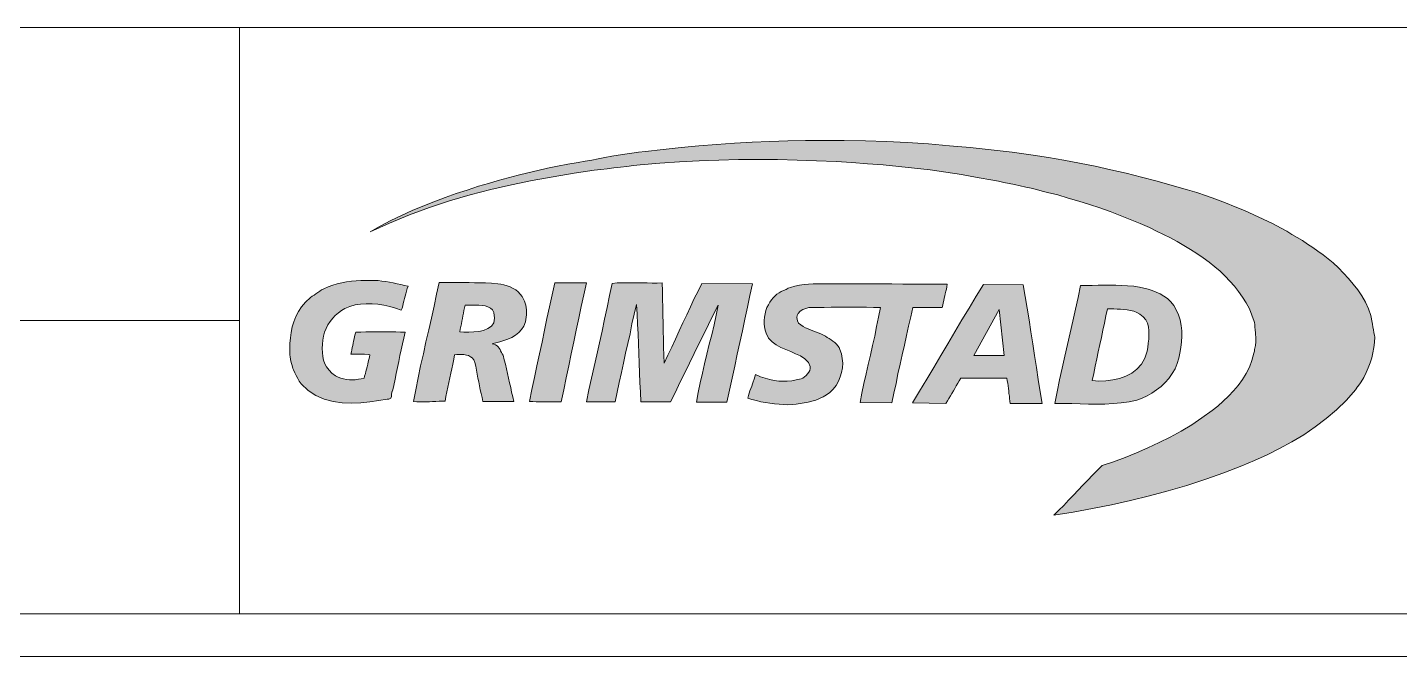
# Paper-space layout 'SHT01' of a CAD drawing. Header units: inches. Extents: x -12.2 to 20.7, y -5.9 to 15.1.
# Drawn here: x 14.845 to 18.064, y -5.873 to -4.397 of the extents above; entities that cross this region are included whole.
import ezdxf
from ezdxf.enums import TextEntityAlignment as Align

# ---------------------------------------------------------------- set-up
doc = ezdxf.new("R2010")
doc.units = ezdxf.units.IN
doc.header["$MEASUREMENT"] = 0
doc.layers.get('0').update_dxf_attribs({"lineweight": 18})
for name, color, linetype, lineweight in [('JMG-BORDER', 4, 'Continuous', 18), ('JMG-TITLEBLOCK', 4, 'Continuous', 18), ('Text', 255, 'Continuous', 18)]:
    doc.layers.add(name, color=color, linetype=linetype, lineweight=lineweight)
doc.styles.add('Arial', font='ARIAL.TTF', dxfattribs={"height": 0.125})

# ---------------------------------------------------------------- blocks, each defined once
blk = doc.blocks.new('JMG BORDER')
at = {"layer": 'JMG-BORDER'}
blk.add_line((0.0999, 0.1), (32.8152, 0.1002), dxfattribs=at)
at = {"layer": 'JMG-BORDER', "linetype": 'Continuous'}
blk.add_line((0, 0), (32.9152, 0), dxfattribs=at)
blk = doc.blocks.new('JMGTITLEBLOCK')
for points in [[(27.7965, 0.782), (27.8051, 0.782), (27.8142, 0.7814), (27.8229, 0.7804), (27.8321, 0.7794), (27.8408, 0.7778), (27.8494, 0.7763), (27.8586, 0.7742), (27.8673, 0.7722), (27.876, 0.7702), (27.8846, 0.7681), (27.8826, 0.7626), (27.8811, 0.7569), (27.8795, 0.7508), (27.878, 0.7453), (27.8765, 0.7396), (27.8749, 0.7335), (27.8734, 0.7278), (27.8719, 0.7223), (27.8704, 0.7171), (27.8684, 0.7121), (27.8551, 0.7171), (27.8418, 0.7208), (27.828, 0.7239), (27.8138, 0.7263), (27.8, 0.7274), (27.7862, 0.7274), (27.7729, 0.7263), (27.7603, 0.7243), (27.748, 0.7208), (27.7362, 0.7162), (27.7286, 0.7116), (27.721, 0.706), (27.7139, 0.6999), (27.7078, 0.6933), (27.7017, 0.6856), (27.6965, 0.678), (27.6925, 0.6693), (27.6888, 0.6606), (27.6864, 0.6514), (27.6849, 0.6422), (27.6838, 0.6321), (27.6833, 0.6223), (27.6838, 0.6127), (27.6849, 0.6035), (27.6864, 0.5948), (27.6895, 0.5867), (27.6934, 0.5791), (27.6991, 0.5714), (27.7057, 0.5648), (27.7144, 0.5581), (27.7205, 0.555), (27.7266, 0.5526), (27.7332, 0.5511), (27.7399, 0.5495), (27.7469, 0.5489), (27.7541, 0.5489), (27.7607, 0.5489), (27.7679, 0.55), (27.7745, 0.5511), (27.7812, 0.5526), (27.7827, 0.5576), (27.7843, 0.5633), (27.7858, 0.5683), (27.7873, 0.574), (27.7882, 0.5795), (27.7898, 0.5852), (27.7913, 0.5908), (27.7924, 0.5963), (27.7939, 0.602), (27.795, 0.6077), (27.7908, 0.6081), (27.7821, 0.6086), (27.7736, 0.6092), (27.7644, 0.6092), (27.7552, 0.6092), (27.7506, 0.6092), (27.7515, 0.6142), (27.7526, 0.6193), (27.7537, 0.6245), (27.7546, 0.6295), (27.7557, 0.6346), (27.7567, 0.6398), (27.7577, 0.6448), (27.7587, 0.6505), (27.7603, 0.6555), (27.7618, 0.6606), (27.7736, 0.6606), (27.7852, 0.6612), (27.797, 0.6612), (27.8087, 0.6612), (27.821, 0.6612), (27.8326, 0.6612), (27.8439, 0.6612), (27.8555, 0.6612), (27.8668, 0.6606), (27.8775, 0.6606), (27.8745, 0.6468), (27.8714, 0.633), (27.8684, 0.6193), (27.8653, 0.6055), (27.8627, 0.5917), (27.8597, 0.5775), (27.8566, 0.5638), (27.854, 0.55), (27.8509, 0.5358), (27.8479, 0.522), (27.8474, 0.5225), (27.8463, 0.5199), (27.8459, 0.5144), (27.8454, 0.5098), (27.8439, 0.5057), (27.8393, 0.5037), (27.8356, 0.5037), (27.8158, 0.5), (27.795, 0.4969), (27.7736, 0.4949), (27.7515, 0.4939), (27.7301, 0.4949), (27.7087, 0.498), (27.6879, 0.5037), (27.6685, 0.5122), (27.6502, 0.524), (27.6338, 0.5398), (27.6313, 0.5428), (27.6292, 0.5459), (27.6272, 0.5489), (27.6257, 0.552), (27.6222, 0.5587), (27.6191, 0.5653), (27.6154, 0.5719), (27.6145, 0.5755), (27.6124, 0.5826), (27.6104, 0.5898), (27.6089, 0.5963), (27.6078, 0.6035), (27.6073, 0.607), (27.6073, 0.6203), (27.6073, 0.6341), (27.6084, 0.6474), (27.6104, 0.6601), (27.613, 0.6728), (27.6165, 0.685), (27.6216, 0.6973), (27.6277, 0.709), (27.6349, 0.7202), (27.644, 0.7309), (27.6476, 0.7346), (27.6517, 0.7381), (27.6558, 0.7416), (27.6598, 0.7447), (27.6639, 0.7477), (27.6685, 0.7508), (27.6726, 0.7538), (27.6772, 0.7569), (27.6818, 0.7595), (27.6869, 0.7621), (27.6971, 0.7667), (27.7078, 0.7707), (27.7185, 0.7737), (27.7292, 0.7763), (27.7404, 0.7783), (27.7515, 0.7798), (27.7629, 0.7809), (27.774, 0.7814), (27.7852, 0.782)], [(28.3027, 0.7759), (28.2965, 0.7483), (28.2904, 0.7208), (28.2848, 0.6933), (28.2786, 0.6651), (28.273, 0.6376), (28.2669, 0.6096), (28.2614, 0.5817), (28.2553, 0.5535), (28.2496, 0.5255), (28.2435, 0.4975), (28.2358, 0.4975), (28.2286, 0.4975), (28.2216, 0.4975), (28.214, 0.4975), (28.2068, 0.4975), (28.1996, 0.4975), (28.1919, 0.4975), (28.1849, 0.4975), (28.1773, 0.498), (28.1696, 0.498), (28.1751, 0.526), (28.1812, 0.5541), (28.1869, 0.5817), (28.1926, 0.6096), (28.1987, 0.6372), (28.2042, 0.6651), (28.2103, 0.6927), (28.2164, 0.7202), (28.2225, 0.7483), (28.2286, 0.7763)], [(28.4805, 0.7759), (28.481, 0.7569), (28.4816, 0.7381), (28.482, 0.7193), (28.482, 0.7009), (28.4825, 0.682), (28.4831, 0.6632), (28.4836, 0.6444), (28.484, 0.6254), (28.4846, 0.6066), (28.4851, 0.5878), (28.4938, 0.6066), (28.503, 0.6254), (28.5115, 0.6444), (28.5203, 0.6636), (28.529, 0.6826), (28.5382, 0.7014), (28.5467, 0.7202), (28.5559, 0.7392), (28.5646, 0.7569), (28.5738, 0.7748), (28.6926, 0.7742), (28.6865, 0.7468), (28.6804, 0.7193), (28.6747, 0.6911), (28.6686, 0.6636), (28.6625, 0.6361), (28.6568, 0.6086), (28.6507, 0.5806), (28.6446, 0.5526), (28.6385, 0.5245), (28.6324, 0.4965), (28.5611, 0.4965), (28.5651, 0.5194), (28.5697, 0.5419), (28.5749, 0.5642), (28.5799, 0.5867), (28.5856, 0.6092), (28.5911, 0.6321), (28.5967, 0.6544), (28.6024, 0.6774), (28.607, 0.7003), (28.6116, 0.7239), (28.6002, 0.7014), (28.5891, 0.6785), (28.5779, 0.656), (28.5666, 0.6336), (28.5554, 0.6107), (28.5443, 0.5882), (28.5336, 0.5653), (28.5222, 0.5428), (28.5115, 0.5199), (28.5004, 0.4969), (28.4305, 0.4969), (28.4296, 0.5199), (28.4281, 0.5428), (28.4274, 0.5653), (28.4265, 0.5882), (28.4255, 0.6112), (28.425, 0.6336), (28.4239, 0.6566), (28.4229, 0.6795), (28.4219, 0.7025), (28.4204, 0.7254), (28.4152, 0.7025), (28.4097, 0.68), (28.4051, 0.657), (28.3999, 0.6341), (28.3949, 0.6112), (28.3898, 0.5882), (28.3852, 0.5658), (28.38, 0.5428), (28.375, 0.5199), (28.3699, 0.4969), (28.3027, 0.4975), (28.3088, 0.5251), (28.3149, 0.5526), (28.321, 0.5801), (28.3271, 0.6077), (28.3332, 0.6356), (28.3394, 0.6632), (28.3455, 0.6911), (28.3516, 0.7187), (28.3571, 0.7468), (28.3632, 0.7748), (28.375, 0.7759), (28.3862, 0.7763), (28.3979, 0.7763), (28.4097, 0.7763), (28.4213, 0.7763), (28.4331, 0.7759), (28.4453, 0.7759), (28.4571, 0.7752), (28.4687, 0.7752)], [(28.8899, 0.7742), (28.9153, 0.7742), (28.9412, 0.7737), (28.9672, 0.7737), (28.9932, 0.7737), (29.0192, 0.7737), (29.0452, 0.7733), (29.0712, 0.7733), (29.0972, 0.7733), (29.1232, 0.7728), (29.1492, 0.7728), (29.1483, 0.7671), (29.1472, 0.7615), (29.1457, 0.7564), (29.1446, 0.7508), (29.1437, 0.7457), (29.1422, 0.7401), (29.1411, 0.735), (29.1396, 0.7294), (29.1385, 0.7239), (29.137, 0.7182), (29.1304, 0.7182), (29.1238, 0.7182), (29.1166, 0.7182), (29.1101, 0.7182), (29.1029, 0.7187), (29.0963, 0.7187), (29.0891, 0.7187), (29.0825, 0.7187), (29.0754, 0.7187), (29.0688, 0.7187), (29.0636, 0.6968), (29.0585, 0.6743), (29.0535, 0.6525), (29.0489, 0.63), (29.0437, 0.6077), (29.0387, 0.5852), (29.0336, 0.5627), (29.029, 0.5404), (29.0238, 0.5179), (29.0192, 0.4949), (28.9449, 0.4954), (28.9489, 0.5179), (28.9535, 0.5404), (28.9587, 0.5627), (28.9637, 0.5847), (28.9688, 0.607), (28.974, 0.6291), (28.979, 0.6514), (28.9836, 0.6739), (28.9882, 0.6957), (28.9923, 0.7182), (28.976, 0.7187), (28.9596, 0.7193), (28.9434, 0.7193), (28.9266, 0.7193), (28.9102, 0.7193), (28.8938, 0.7193), (28.877, 0.7193), (28.8608, 0.7187), (28.844, 0.7187), (28.8276, 0.7187), (28.8246, 0.7182), (28.8174, 0.7162), (28.8103, 0.7136), (28.8041, 0.7101), (28.7996, 0.7044), (28.7981, 0.7014), (28.797, 0.6994), (28.7966, 0.6953), (28.7981, 0.6872), (28.8006, 0.6815), (28.8058, 0.6774), (28.8113, 0.6739), (28.8169, 0.6708), (28.8226, 0.6682), (28.8287, 0.6658), (28.8342, 0.6636), (28.8403, 0.6616), (28.8464, 0.659), (28.8526, 0.6566), (28.8587, 0.6535), (28.8633, 0.6509), (28.8678, 0.6483), (28.872, 0.6459), (28.8766, 0.6428), (28.8811, 0.6392), (28.8853, 0.6361), (28.8893, 0.6321), (28.8923, 0.6284), (28.8954, 0.6245), (28.8975, 0.6199), (28.901, 0.6096), (28.903, 0.5989), (28.9041, 0.5878), (28.9036, 0.5771), (28.9015, 0.5658), (28.8984, 0.5557), (28.8945, 0.5454), (28.8883, 0.5358), (28.8816, 0.5271), (28.8735, 0.5194), (28.8659, 0.5138), (28.8582, 0.5092), (28.8495, 0.5052), (28.8409, 0.5015), (28.8318, 0.4991), (28.8226, 0.4965), (28.8134, 0.4945), (28.8041, 0.493), (28.7951, 0.4919), (28.7859, 0.4908), (28.7756, 0.4904), (28.7654, 0.4908), (28.7547, 0.4914), (28.744, 0.4923), (28.7333, 0.4939), (28.7226, 0.4954), (28.7119, 0.4975), (28.7018, 0.5), (28.6911, 0.5026), (28.6813, 0.5057), (28.6828, 0.5118), (28.6843, 0.5174), (28.6865, 0.5229), (28.6885, 0.5281), (28.6905, 0.5336), (28.6926, 0.5393), (28.6941, 0.5443), (28.6961, 0.55), (28.6981, 0.5557), (28.6996, 0.5612), (28.711, 0.5561), (28.7221, 0.5526), (28.7328, 0.5495), (28.7431, 0.5469), (28.7538, 0.5459), (28.7639, 0.5454), (28.7741, 0.5454), (28.7844, 0.5465), (28.7951, 0.5485), (28.8062, 0.5511), (28.8103, 0.5531), (28.8143, 0.5561), (28.8185, 0.5592), (28.8215, 0.5627), (28.8246, 0.5668), (28.8266, 0.5709), (28.8276, 0.5755), (28.8276, 0.5801), (28.8241, 0.5898), (28.8149, 0.5979), (28.8047, 0.6051), (28.7934, 0.6101), (28.7822, 0.6153), (28.7706, 0.6199), (28.7588, 0.6249), (28.7481, 0.6306), (28.7385, 0.6376), (28.7302, 0.6468), (28.7241, 0.6581), (28.7221, 0.6651), (28.7206, 0.6728), (28.7201, 0.6804), (28.7201, 0.6881), (28.7206, 0.6957), (28.7221, 0.7034), (28.7236, 0.711), (28.7262, 0.7182), (28.7298, 0.7248), (28.7333, 0.7309), (28.7369, 0.7366), (28.7405, 0.7411), (28.7451, 0.7453), (28.7496, 0.7493), (28.7547, 0.7529), (28.7599, 0.756), (28.7654, 0.7584), (28.771, 0.761), (28.7761, 0.7636), (28.7818, 0.7656), (28.7918, 0.7681), (28.8027, 0.7707), (28.8134, 0.7722), (28.8241, 0.7733), (28.8348, 0.7737), (28.846, 0.7742), (28.8567, 0.7742), (28.8678, 0.7742), (28.8785, 0.7742)]]:
    blk.add_hatch(color=7).paths.add_polyline_path(points)
h = blk.add_hatch(color=7)
h.paths.add_polyline_path([(28.0951, 0.7742), (28.1023, 0.7733), (28.1094, 0.7717), (28.117, 0.7691), (28.1242, 0.7667), (28.1308, 0.763), (28.1369, 0.7595), (28.1426, 0.7549), (28.1476, 0.7499), (28.1522, 0.7442), (28.1552, 0.7381), (28.1574, 0.7335), (28.1594, 0.7289), (28.1604, 0.7239), (28.1614, 0.7182), (28.162, 0.7126), (28.162, 0.707), (28.162, 0.7014), (28.1614, 0.6957), (28.1609, 0.6902), (28.1598, 0.6846), (28.1559, 0.6749), (28.1507, 0.6667), (28.1441, 0.6596), (28.1364, 0.6535), (28.1277, 0.6483), (28.1185, 0.6444), (28.1094, 0.6407), (28.0997, 0.6376), (28.0906, 0.6352), (28.0814, 0.633), (28.086, 0.6321), (28.0895, 0.6306), (28.0932, 0.6284), (28.0956, 0.626), (28.0982, 0.6234), (28.1002, 0.6203), (28.1017, 0.6168), (28.1039, 0.6132), (28.1054, 0.6101), (28.1074, 0.6066), (28.11, 0.5959), (28.113, 0.5852), (28.1155, 0.5745), (28.1176, 0.5638), (28.1201, 0.5531), (28.1227, 0.5419), (28.1253, 0.5312), (28.1273, 0.5199), (28.1299, 0.5092), (28.1323, 0.498), (28.1253, 0.498), (28.1181, 0.498), (28.1109, 0.498), (28.1039, 0.498), (28.0962, 0.498), (28.089, 0.498), (28.0818, 0.498), (28.0748, 0.498), (28.0672, 0.498), (28.06, 0.498), (28.058, 0.5072), (28.0558, 0.5164), (28.0539, 0.5255), (28.0519, 0.5347), (28.0503, 0.5439), (28.0482, 0.5531), (28.0467, 0.5622), (28.0447, 0.5714), (28.0432, 0.5806), (28.0412, 0.5898), (28.0386, 0.5954), (28.035, 0.6), (28.0309, 0.6031), (28.0263, 0.6055), (28.0213, 0.607), (28.0156, 0.6081), (28.01, 0.6081), (28.0045, 0.6081), (27.9988, 0.6081), (27.9938, 0.6077), (27.9916, 0.5969), (27.9892, 0.5856), (27.987, 0.5749), (27.9846, 0.5642), (27.9824, 0.5535), (27.98, 0.5424), (27.9779, 0.5316), (27.9754, 0.5209), (27.9733, 0.5098), (27.9713, 0.4991), (27.9641, 0.4985), (27.9571, 0.4985), (27.9499, 0.498), (27.9422, 0.498), (27.935, 0.4975), (27.9274, 0.4975), (27.9197, 0.4975), (27.9121, 0.4975), (27.9051, 0.4975), (27.8974, 0.498), (27.9025, 0.5255), (27.9081, 0.5535), (27.9136, 0.5817), (27.9204, 0.6096), (27.9265, 0.6376), (27.9331, 0.6658), (27.9392, 0.6937), (27.9457, 0.7213), (27.9514, 0.7493), (27.9571, 0.7768), (27.9733, 0.7768), (27.9881, 0.7768), (28.0019, 0.7768), (28.0152, 0.7768), (28.0279, 0.7768), (28.0401, 0.7763), (28.0528, 0.7763), (28.0661, 0.7759), (28.0803, 0.7752)])
h.paths.add_polyline_path([(28.086, 0.7064), (28.0875, 0.6933), (28.0855, 0.6826), (28.0799, 0.6749), (28.0717, 0.6688), (28.0615, 0.6647), (28.0503, 0.6621), (28.0386, 0.6612), (28.0268, 0.6606), (28.0156, 0.6606), (28.006, 0.6612), (28.0069, 0.6673), (28.0084, 0.6739), (28.0095, 0.68), (28.0106, 0.6861), (28.0121, 0.6927), (28.013, 0.6988), (28.0146, 0.7049), (28.0156, 0.711), (28.0172, 0.7178), (28.0187, 0.7239), (28.0263, 0.7239), (28.0344, 0.7239), (28.0421, 0.7239), (28.0503, 0.7239), (28.058, 0.7233), (28.0656, 0.7223), (28.0717, 0.7202), (28.0779, 0.7171), (28.0825, 0.7126)], flags=16)
h = blk.add_hatch(color=7)
h.paths.add_polyline_path([(29.2711, 0.7141), (29.2115, 0.6061), (29.2829, 0.6055)], flags=16)
h.paths.add_polyline_path([(29.1813, 0.5526), (29.289, 0.5526), (29.2899, 0.5465), (29.291, 0.5408), (29.292, 0.5347), (29.293, 0.5286), (29.2936, 0.5229), (29.294, 0.5168), (29.2951, 0.5107), (29.2956, 0.5052), (29.296, 0.4991), (29.2971, 0.4934), (29.3716, 0.493), (29.3674, 0.5209), (29.3628, 0.5495), (29.3587, 0.5775), (29.3541, 0.6055), (29.3502, 0.6336), (29.3456, 0.6612), (29.341, 0.6892), (29.3364, 0.7167), (29.3318, 0.7442), (29.3272, 0.7717), (29.2344, 0.7722), (29.2171, 0.7447), (29.2003, 0.7167), (29.1835, 0.6892), (29.1671, 0.6612), (29.1503, 0.6336), (29.1339, 0.6055), (29.1177, 0.5775), (29.1014, 0.55), (29.0845, 0.522), (29.0677, 0.4945), (29.1462, 0.4934), (29.1498, 0.4995), (29.1533, 0.5052), (29.1569, 0.5113), (29.1599, 0.5168), (29.1636, 0.5229), (29.1666, 0.5286), (29.1702, 0.5347), (29.1737, 0.5408), (29.1774, 0.5465)])
edge = h.paths.add_edge_path(flags=16)
edge.add_line((29.1462, 0.4934), (29.1468, 0.4939))
h = blk.add_hatch(color=7)
h.paths.add_polyline_path([(29.6003, 0.7661), (29.6101, 0.7641), (29.6202, 0.7615), (29.63, 0.7584), (29.6396, 0.7545), (29.6488, 0.7503), (29.6575, 0.7453), (29.6661, 0.7392), (29.6737, 0.7315), (29.6805, 0.7228), (29.686, 0.7132), (29.6916, 0.7014), (29.6957, 0.6892), (29.6982, 0.6765), (29.6997, 0.6636), (29.6997, 0.6509), (29.6988, 0.6376), (29.6973, 0.6249), (29.6947, 0.6116), (29.6921, 0.5994), (29.6886, 0.5872), (29.6835, 0.5749), (29.6768, 0.5633), (29.6691, 0.552), (29.66, 0.5424), (29.6508, 0.5332), (29.6401, 0.5251), (29.6294, 0.5174), (29.6178, 0.5113), (29.606, 0.5057), (29.5942, 0.5011), (29.5759, 0.4969), (29.5571, 0.4945), (29.5382, 0.493), (29.5188, 0.4919), (29.5, 0.4919), (29.4806, 0.4919), (29.4607, 0.4923), (29.4413, 0.493), (29.4214, 0.4934), (29.4015, 0.493), (29.4072, 0.5209), (29.4128, 0.5485), (29.419, 0.576), (29.4251, 0.604), (29.4312, 0.6315), (29.4378, 0.659), (29.4439, 0.6866), (29.45, 0.7147), (29.4561, 0.7422), (29.4618, 0.7702), (29.4755, 0.7702), (29.4893, 0.7702), (29.5031, 0.7707), (29.5168, 0.7707), (29.5306, 0.7707), (29.5448, 0.7707), (29.5586, 0.7702), (29.5723, 0.7691), (29.5866, 0.7681)])
h.paths.add_polyline_path([(29.6009, 0.7029), (29.6086, 0.6968), (29.6147, 0.6896), (29.6187, 0.6815), (29.6213, 0.6728), (29.6223, 0.6636), (29.6223, 0.654), (29.6217, 0.6444), (29.6208, 0.6346), (29.6197, 0.6249), (29.6182, 0.6158), (29.6126, 0.5994), (29.6049, 0.5856), (29.5942, 0.574), (29.582, 0.5648), (29.5682, 0.5576), (29.5529, 0.552), (29.5376, 0.5485), (29.5214, 0.5465), (29.5051, 0.5459), (29.4893, 0.5469), (29.4928, 0.5638), (29.4963, 0.5806), (29.5, 0.5979), (29.5035, 0.6147), (29.507, 0.6315), (29.5107, 0.6483), (29.5142, 0.6651), (29.5178, 0.682), (29.5214, 0.6988), (29.5254, 0.7156), (29.5326, 0.7152), (29.5402, 0.7152), (29.5479, 0.7147), (29.5555, 0.7147), (29.5632, 0.7141), (29.5713, 0.7132), (29.5789, 0.7116), (29.5866, 0.7095), (29.5938, 0.7064)], flags=16)
at = {"layer": 'JMG-TITLEBLOCK'}
blk.add_hatch(color=1, dxfattribs=at).paths.add_polyline_path([(28.8587, 1.1101), (28.9076, 1.1101), (28.9572, 1.1092), (29.0065, 1.1077), (29.0555, 1.1051), (29.1049, 1.102), (29.1544, 1.0979), (29.2033, 1.0933), (29.2523, 1.0883), (29.3017, 1.0826), (29.3506, 1.076), (29.3869, 1.0704), (29.4229, 1.0638), (29.4596, 1.0572), (29.4959, 1.0496), (29.5326, 1.0413), (29.5688, 1.0332), (29.6049, 1.024), (29.6412, 1.0149), (29.6768, 1.0046), (29.7126, 0.9945), (29.7344, 0.9878), (29.7569, 0.9802), (29.7792, 0.9721), (29.8017, 0.964), (29.8242, 0.9548), (29.8461, 0.9456), (29.8685, 0.9358), (29.8904, 0.9257), (29.9118, 0.9155), (29.9328, 0.9048), (29.9455, 0.8976), (29.9577, 0.8899), (29.9699, 0.8829), (29.9822, 0.8753), (29.9944, 0.867), (30.0066, 0.8589), (30.0183, 0.8508), (30.0306, 0.8421), (30.0423, 0.8329), (30.0545, 0.8233), (30.0667, 0.8115), (30.0785, 0.7988), (30.0903, 0.7866), (30.1014, 0.7733), (30.1121, 0.7595), (30.1218, 0.7457), (30.13, 0.7309), (30.1371, 0.7156), (30.1427, 0.6999), (30.1462, 0.683), (30.1469, 0.6795), (30.1478, 0.6728), (30.1488, 0.6662), (30.1499, 0.6596), (30.1514, 0.6529), (30.1519, 0.6494), (30.1514, 0.6367), (30.1499, 0.6245), (30.1478, 0.6122), (30.1447, 0.6005), (30.1412, 0.5887), (30.1366, 0.5771), (30.132, 0.5658), (30.1264, 0.5546), (30.1198, 0.5439), (30.1132, 0.5336), (30.1126, 0.5342), (30.1071, 0.5255), (30.0857, 0.5011), (30.0621, 0.4786), (30.0377, 0.4578), (30.0123, 0.4384), (29.9852, 0.42), (29.9572, 0.4032), (29.9286, 0.3879), (29.8996, 0.3731), (29.8701, 0.3599), (29.8404, 0.3471), (29.7982, 0.3309), (29.7554, 0.3156), (29.7115, 0.3012), (29.6676, 0.2885), (29.6239, 0.2767), (29.5789, 0.2656), (29.5346, 0.2559), (29.4898, 0.2468), (29.4444, 0.2385), (29.3995, 0.2315), (29.4107, 0.2431), (29.4225, 0.2544), (29.4336, 0.2666), (29.445, 0.2783), (29.4561, 0.29), (29.4673, 0.3018), (29.4786, 0.3134), (29.4898, 0.3252), (29.5009, 0.3364), (29.5122, 0.3477), (29.5392, 0.3569), (29.5662, 0.367), (29.5933, 0.3777), (29.6197, 0.3894), (29.6462, 0.4017), (29.6717, 0.4144), (29.6977, 0.4287), (29.7227, 0.4434), (29.7467, 0.4598), (29.7707, 0.4766), (29.7838, 0.4873), (29.7967, 0.4991), (29.8089, 0.5107), (29.8205, 0.5229), (29.8312, 0.5358), (29.8415, 0.5495), (29.8502, 0.5638), (29.8578, 0.5786), (29.864, 0.5943), (29.8685, 0.6112), (29.8695, 0.6158), (29.8701, 0.6199), (29.8721, 0.6291), (29.8731, 0.6382), (29.8731, 0.6474), (29.8721, 0.6566), (29.8725, 0.656), (29.8721, 0.659), (29.8716, 0.6658), (29.871, 0.6723), (29.8705, 0.6785), (29.8695, 0.6835), (29.869, 0.6856), (29.864, 0.7003), (29.8578, 0.7152), (29.8502, 0.7294), (29.8419, 0.7427), (29.8323, 0.756), (29.8227, 0.7687), (29.812, 0.7804), (29.8007, 0.7921), (29.789, 0.8034), (29.7768, 0.8135), (29.7635, 0.8248), (29.7493, 0.8349), (29.7349, 0.8451), (29.7196, 0.8548), (29.7043, 0.8639), (29.6886, 0.8731), (29.6728, 0.8814), (29.6564, 0.8899), (29.6401, 0.8976), (29.6239, 0.9058), (29.6014, 0.9155), (29.5785, 0.9251), (29.5551, 0.9343), (29.5311, 0.9435), (29.507, 0.9522), (29.4826, 0.9603), (29.4581, 0.9679), (29.4332, 0.9751), (29.4087, 0.9823), (29.3843, 0.9884), (29.3716, 0.9915), (29.3587, 0.995), (29.346, 0.9981), (29.3333, 1.0007), (29.32, 1.0037), (29.3073, 1.0068), (29.2945, 1.0092), (29.2818, 1.0118), (29.2691, 1.0144), (29.2558, 1.0169), (29.2191, 1.0236), (29.1824, 1.0302), (29.1457, 1.0358), (29.109, 1.0409), (29.0723, 1.045), (29.0356, 1.049), (28.9989, 1.0526), (28.9622, 1.0557), (28.9255, 1.0588), (28.8888, 1.0607), (28.8429, 1.0627), (28.797, 1.0643), (28.7512, 1.0653), (28.7053, 1.0653), (28.6594, 1.0653), (28.6131, 1.0643), (28.5672, 1.0623), (28.5213, 1.0597), (28.4748, 1.0566), (28.429, 1.0526), (28.4132, 1.0511), (28.3979, 1.049), (28.3826, 1.0474), (28.3673, 1.0459), (28.3516, 1.0439), (28.3363, 1.0424), (28.321, 1.0404), (28.3051, 1.0378), (28.2898, 1.0358), (28.2741, 1.0332), (28.2251, 1.0251), (28.1757, 1.0164), (28.1273, 1.0062), (28.0783, 0.995), (28.0298, 0.9823), (27.982, 0.9685), (27.9346, 0.9526), (27.8876, 0.9354), (27.8413, 0.9165), (27.7954, 0.8956), (27.8194, 0.9094), (27.8439, 0.9221), (27.8688, 0.9343), (27.8938, 0.9456), (27.9193, 0.9563), (27.9453, 0.9664), (27.9713, 0.9762), (27.9973, 0.9854), (28.0233, 0.9939), (28.0497, 1.0026), (28.0733, 1.0092), (28.0962, 1.0159), (28.1196, 1.0225), (28.1426, 1.0286), (28.1655, 1.0343), (28.1889, 1.0398), (28.2118, 1.045), (28.2354, 1.05), (28.2592, 1.0546), (28.2837, 1.0588), (28.2996, 1.0612), (28.3153, 1.0643), (28.3306, 1.0669), (28.3464, 1.0699), (28.3623, 1.073), (28.3776, 1.0756), (28.3933, 1.078), (28.4091, 1.0806), (28.425, 1.0826), (28.4412, 1.0841), (28.4831, 1.0893), (28.5248, 1.0939), (28.5666, 1.0974), (28.6079, 1.101), (28.6498, 1.104), (28.6915, 1.1062), (28.7333, 1.1077), (28.7752, 1.1092), (28.8169, 1.1097)])
at = {"color": 7, "linetype": 'Continuous'}
for p, q in [((29.2003, 0.7167), (29.2171, 0.7447)), ((29.2171, 0.7447), (29.2344, 0.7722)), ((29.2344, 0.7722), (29.3272, 0.7717)), ((29.3272, 0.7717), (29.3318, 0.7442)), ((29.3318, 0.7442), (29.3364, 0.7167)), ((29.1835, 0.6892), (29.2003, 0.7167)), ((29.3364, 0.7167), (29.341, 0.6892)), ((29.1671, 0.6612), (29.1835, 0.6892)), ((29.341, 0.6892), (29.3456, 0.6612)), ((29.1503, 0.6336), (29.1671, 0.6612)), ((29.3456, 0.6612), (29.3502, 0.6336)), ((29.1339, 0.6055), (29.1503, 0.6336)), ((29.3502, 0.6336), (29.3541, 0.6055)), ((29.1177, 0.5775), (29.1339, 0.6055)), ((29.3541, 0.6055), (29.3587, 0.5775)), ((29.0845, 0.522), (29.1014, 0.55)), ((29.1014, 0.55), (29.1177, 0.5775)), ((29.1813, 0.5526), (29.1774, 0.5465)), ((29.2899, 0.5465), (29.289, 0.5526)), ((29.3587, 0.5775), (29.3628, 0.5495)), ((29.3628, 0.5495), (29.3674, 0.5209)), ((29.0677, 0.4945), (29.0845, 0.522)), ((29.1599, 0.5168), (29.1569, 0.5113)), ((29.1636, 0.5229), (29.1599, 0.5168)), ((29.1666, 0.5286), (29.1636, 0.5229)), ((29.1702, 0.5347), (29.1666, 0.5286)), ((29.1737, 0.5408), (29.1702, 0.5347)), ((29.1774, 0.5465), (29.1737, 0.5408)), ((29.291, 0.5408), (29.2899, 0.5465)), ((29.292, 0.5347), (29.291, 0.5408)), ((29.293, 0.5286), (29.292, 0.5347)), ((29.2936, 0.5229), (29.293, 0.5286)), ((29.294, 0.5168), (29.2936, 0.5229)), ((29.2951, 0.5107), (29.294, 0.5168)), ((29.3674, 0.5209), (29.3716, 0.493)), ((29.1498, 0.4995), (29.1462, 0.4934)), ((29.1462, 0.4934), (29.1468, 0.4939)), ((29.1533, 0.5052), (29.1498, 0.4995)), ((29.1569, 0.5113), (29.1533, 0.5052)), ((29.2956, 0.5052), (29.2951, 0.5107)), ((29.296, 0.4991), (29.2956, 0.5052)), ((29.2971, 0.4934), (29.296, 0.4991))]:
    blk.add_line(p, q, dxfattribs=at)
at = {"color": 7}
for p, q in [((29.2711, 0.7141), (29.2115, 0.6061)), ((29.2711, 0.7141), (29.2829, 0.6055)), ((29.2115, 0.6061), (29.2829, 0.6055)), ((29.1813, 0.5526), (29.289, 0.5526)), ((29.0677, 0.4945), (29.1462, 0.4934)), ((29.2971, 0.4934), (29.3716, 0.493))]:
    blk.add_line(p, q, dxfattribs=at)
at = {"color": 7, "linetype": 'Continuous'}
for points in [[(27.7965, 0.782, 0), (27.8051, 0.782, 0), (27.8142, 0.7814, 0), (27.8229, 0.7804, 0), (27.8321, 0.7794, 0), (27.8408, 0.7778, 0), (27.8494, 0.7763, 0), (27.8586, 0.7742, 0), (27.8673, 0.7722, 0), (27.876, 0.7702, 0), (27.8846, 0.7681, 0), (27.8826, 0.7626, 0), (27.8811, 0.7569, 0), (27.8795, 0.7508, 0), (27.878, 0.7453, 0), (27.8765, 0.7396, 0), (27.8749, 0.7335, 0), (27.8734, 0.7278, 0), (27.8719, 0.7223, 0), (27.8704, 0.7171, 0), (27.8684, 0.7121, 0), (27.8551, 0.7171, 0), (27.8418, 0.7208, 0), (27.828, 0.7239, 0), (27.8138, 0.7263, 0), (27.8, 0.7274, 0), (27.7862, 0.7274, 0), (27.7729, 0.7263, 0), (27.7603, 0.7243, 0), (27.748, 0.7208, 0), (27.7362, 0.7162, 0), (27.7286, 0.7116, 0), (27.721, 0.706, 0), (27.7139, 0.6999, 0), (27.7078, 0.6933, 0), (27.7017, 0.6856, 0), (27.6965, 0.678, 0), (27.6925, 0.6693, 0), (27.6888, 0.6606, 0), (27.6864, 0.6514, 0), (27.6849, 0.6422, 0), (27.6838, 0.6321, 0), (27.6833, 0.6223, 0), (27.6838, 0.6127, 0), (27.6849, 0.6035, 0), (27.6864, 0.5948, 0), (27.6895, 0.5867, 0), (27.6934, 0.5791, 0), (27.6991, 0.5714, 0), (27.7057, 0.5648, 0), (27.7144, 0.5581, 0), (27.7205, 0.555, 0), (27.7266, 0.5526, 0), (27.7332, 0.5511, 0), (27.7399, 0.5495, 0), (27.7469, 0.5489, 0), (27.7541, 0.5489, 0), (27.7607, 0.5489, 0), (27.7679, 0.55, 0), (27.7745, 0.5511, 0), (27.7812, 0.5526, 0), (27.7827, 0.5576, 0), (27.7843, 0.5633, 0), (27.7858, 0.5683, 0), (27.7873, 0.574, 0), (27.7882, 0.5795, 0), (27.7898, 0.5852, 0), (27.7913, 0.5908, 0), (27.7924, 0.5963, 0), (27.7939, 0.602, 0), (27.795, 0.6077, 0), (27.7908, 0.6081, 0), (27.7821, 0.6086, 0), (27.7736, 0.6092, 0), (27.7644, 0.6092, 0), (27.7552, 0.6092, 0), (27.7506, 0.6092, 0), (27.7515, 0.6142, 0), (27.7526, 0.6193, 0), (27.7537, 0.6245, 0), (27.7546, 0.6295, 0), (27.7557, 0.6346, 0), (27.7567, 0.6398, 0), (27.7577, 0.6448, 0), (27.7587, 0.6505, 0), (27.7603, 0.6555, 0), (27.7618, 0.6606, 0), (27.7736, 0.6606, 0), (27.7852, 0.6612, 0), (27.797, 0.6612, 0), (27.8087, 0.6612, 0), (27.821, 0.6612, 0), (27.8326, 0.6612, 0), (27.8439, 0.6612, 0), (27.8555, 0.6612, 0), (27.8668, 0.6606, 0), (27.8775, 0.6606, 0), (27.8745, 0.6468, 0), (27.8714, 0.633, 0), (27.8684, 0.6193, 0), (27.8653, 0.6055, 0), (27.8627, 0.5917, 0), (27.8597, 0.5775, 0), (27.8566, 0.5638, 0), (27.854, 0.55, 0), (27.8509, 0.5358, 0), (27.8479, 0.522, 0), (27.8474, 0.5225, 0), (27.8463, 0.5199, 0), (27.8459, 0.5144, 0), (27.8454, 0.5098, 0), (27.8439, 0.5057, 0), (27.8393, 0.5037, 0), (27.8356, 0.5037, 0), (27.8158, 0.5, 0), (27.795, 0.4969, 0), (27.7736, 0.4949, 0), (27.7515, 0.4939, 0), (27.7301, 0.4949, 0), (27.7087, 0.498, 0), (27.6879, 0.5037, 0), (27.6685, 0.5122, 0), (27.6502, 0.524, 0), (27.6338, 0.5398, 0), (27.6313, 0.5428, 0), (27.6292, 0.5459, 0), (27.6272, 0.5489, 0), (27.6257, 0.552, 0), (27.6222, 0.5587, 0), (27.6191, 0.5653, 0), (27.6154, 0.5719, 0), (27.6145, 0.5755, 0), (27.6124, 0.5826, 0), (27.6104, 0.5898, 0), (27.6089, 0.5963, 0), (27.6078, 0.6035, 0), (27.6073, 0.607, 0), (27.6073, 0.6203, 0), (27.6073, 0.6341, 0), (27.6084, 0.6474, 0), (27.6104, 0.6601, 0), (27.613, 0.6728, 0), (27.6165, 0.685, 0), (27.6216, 0.6973, 0), (27.6277, 0.709, 0), (27.6349, 0.7202, 0), (27.644, 0.7309, 0), (27.6476, 0.7346, 0), (27.6517, 0.7381, 0), (27.6558, 0.7416, 0), (27.6598, 0.7447, 0), (27.6639, 0.7477, 0), (27.6685, 0.7508, 0), (27.6726, 0.7538, 0), (27.6772, 0.7569, 0), (27.6818, 0.7595, 0), (27.6869, 0.7621, 0), (27.6971, 0.7667, 0), (27.7078, 0.7707, 0), (27.7185, 0.7737, 0), (27.7292, 0.7763, 0), (27.7404, 0.7783, 0), (27.7515, 0.7798, 0), (27.7629, 0.7809, 0), (27.774, 0.7814, 0), (27.7852, 0.782, 0), (27.7965, 0.782, 0)], [(28.0951, 0.7742, 0), (28.1023, 0.7733, 0), (28.1094, 0.7717, 0), (28.117, 0.7691, 0), (28.1242, 0.7667, 0), (28.1308, 0.763, 0), (28.1369, 0.7595, 0), (28.1426, 0.7549, 0), (28.1476, 0.7499, 0), (28.1522, 0.7442, 0), (28.1552, 0.7381, 0), (28.1574, 0.7335, 0), (28.1594, 0.7289, 0), (28.1604, 0.7239, 0), (28.1614, 0.7182, 0), (28.162, 0.7126, 0), (28.162, 0.707, 0), (28.162, 0.7014, 0), (28.1614, 0.6957, 0), (28.1609, 0.6902, 0), (28.1598, 0.6846, 0), (28.1559, 0.6749, 0), (28.1507, 0.6667, 0), (28.1441, 0.6596, 0), (28.1364, 0.6535, 0), (28.1277, 0.6483, 0), (28.1185, 0.6444, 0), (28.1094, 0.6407, 0), (28.0997, 0.6376, 0), (28.0906, 0.6352, 0), (28.0814, 0.633, 0), (28.086, 0.6321, 0), (28.0895, 0.6306, 0), (28.0932, 0.6284, 0), (28.0956, 0.626, 0), (28.0982, 0.6234, 0), (28.1002, 0.6203, 0), (28.1017, 0.6168, 0), (28.1039, 0.6132, 0), (28.1054, 0.6101, 0), (28.1074, 0.6066, 0), (28.11, 0.5959, 0), (28.113, 0.5852, 0), (28.1155, 0.5745, 0), (28.1176, 0.5638, 0), (28.1201, 0.5531, 0), (28.1227, 0.5419, 0), (28.1253, 0.5312, 0), (28.1273, 0.5199, 0), (28.1299, 0.5092, 0), (28.1323, 0.498, 0), (28.1253, 0.498, 0), (28.1181, 0.498, 0), (28.1109, 0.498, 0), (28.1039, 0.498, 0), (28.0962, 0.498, 0), (28.089, 0.498, 0), (28.0818, 0.498, 0), (28.0748, 0.498, 0), (28.0672, 0.498, 0), (28.06, 0.498, 0), (28.058, 0.5072, 0), (28.0558, 0.5164, 0), (28.0539, 0.5255, 0), (28.0519, 0.5347, 0), (28.0503, 0.5439, 0), (28.0482, 0.5531, 0), (28.0467, 0.5622, 0), (28.0447, 0.5714, 0), (28.0432, 0.5806, 0), (28.0412, 0.5898, 0), (28.0386, 0.5954, 0), (28.035, 0.6, 0), (28.0309, 0.6031, 0), (28.0263, 0.6055, 0), (28.0213, 0.607, 0), (28.0156, 0.6081, 0), (28.01, 0.6081, 0), (28.0045, 0.6081, 0), (27.9988, 0.6081, 0), (27.9938, 0.6077, 0), (27.9916, 0.5969, 0), (27.9892, 0.5856, 0), (27.987, 0.5749, 0), (27.9846, 0.5642, 0), (27.9824, 0.5535, 0), (27.98, 0.5424, 0), (27.9779, 0.5316, 0), (27.9754, 0.5209, 0), (27.9733, 0.5098, 0), (27.9713, 0.4991, 0), (27.9641, 0.4985, 0), (27.9571, 0.4985, 0), (27.9499, 0.498, 0), (27.9422, 0.498, 0), (27.935, 0.4975, 0), (27.9274, 0.4975, 0), (27.9197, 0.4975, 0), (27.9121, 0.4975, 0), (27.9051, 0.4975, 0), (27.8974, 0.498, 0), (27.9025, 0.5255, 0), (27.9081, 0.5535, 0), (27.9136, 0.5817, 0), (27.9204, 0.6096, 0), (27.9265, 0.6376, 0), (27.9331, 0.6658, 0), (27.9392, 0.6937, 0), (27.9457, 0.7213, 0), (27.9514, 0.7493, 0), (27.9571, 0.7768, 0), (27.9733, 0.7768, 0), (27.9881, 0.7768, 0), (28.0019, 0.7768, 0), (28.0152, 0.7768, 0), (28.0279, 0.7768, 0), (28.0401, 0.7763, 0), (28.0528, 0.7763, 0), (28.0661, 0.7759, 0), (28.0803, 0.7752, 0), (28.0951, 0.7742, 0)], [(28.3027, 0.7759, 0), (28.2965, 0.7483, 0), (28.2904, 0.7208, 0), (28.2848, 0.6933, 0), (28.2786, 0.6651, 0), (28.273, 0.6376, 0), (28.2669, 0.6096, 0), (28.2614, 0.5817, 0), (28.2553, 0.5535, 0), (28.2496, 0.5255, 0), (28.2435, 0.4975, 0), (28.2358, 0.4975, 0), (28.2286, 0.4975, 0), (28.2216, 0.4975, 0), (28.214, 0.4975, 0), (28.2068, 0.4975, 0), (28.1996, 0.4975, 0), (28.1919, 0.4975, 0), (28.1849, 0.4975, 0), (28.1773, 0.498, 0), (28.1696, 0.498, 0), (28.1751, 0.526, 0), (28.1812, 0.5541, 0), (28.1869, 0.5817, 0), (28.1926, 0.6096, 0), (28.1987, 0.6372, 0), (28.2042, 0.6651, 0), (28.2103, 0.6927, 0), (28.2164, 0.7202, 0), (28.2225, 0.7483, 0), (28.2286, 0.7763, 0), (28.3027, 0.7759, 0)], [(28.4805, 0.7759, 0), (28.481, 0.7569, 0), (28.4816, 0.7381, 0), (28.482, 0.7193, 0), (28.482, 0.7009, 0), (28.4825, 0.682, 0), (28.4831, 0.6632, 0), (28.4836, 0.6444, 0), (28.484, 0.6254, 0), (28.4846, 0.6066, 0), (28.4851, 0.5878, 0), (28.4938, 0.6066, 0), (28.503, 0.6254, 0), (28.5115, 0.6444, 0), (28.5203, 0.6636, 0), (28.529, 0.6826, 0), (28.5382, 0.7014, 0), (28.5467, 0.7202, 0), (28.5559, 0.7392, 0), (28.5646, 0.7569, 0), (28.5738, 0.7748, 0), (28.6926, 0.7742, 0), (28.6865, 0.7468, 0), (28.6804, 0.7193, 0), (28.6747, 0.6911, 0), (28.6686, 0.6636, 0), (28.6625, 0.6361, 0), (28.6568, 0.6086, 0), (28.6507, 0.5806, 0), (28.6446, 0.5526, 0), (28.6385, 0.5245, 0), (28.6324, 0.4965, 0), (28.5611, 0.4965, 0), (28.5651, 0.5194, 0), (28.5697, 0.5419, 0), (28.5749, 0.5642, 0), (28.5799, 0.5867, 0), (28.5856, 0.6092, 0), (28.5911, 0.6321, 0), (28.5967, 0.6544, 0), (28.6024, 0.6774, 0), (28.607, 0.7003, 0), (28.6116, 0.7239, 0), (28.6002, 0.7014, 0), (28.5891, 0.6785, 0), (28.5779, 0.656, 0), (28.5666, 0.6336, 0), (28.5554, 0.6107, 0), (28.5443, 0.5882, 0), (28.5336, 0.5653, 0), (28.5222, 0.5428, 0), (28.5115, 0.5199, 0), (28.5004, 0.4969, 0), (28.4305, 0.4969, 0), (28.4296, 0.5199, 0), (28.4281, 0.5428, 0), (28.4274, 0.5653, 0), (28.4265, 0.5882, 0), (28.4255, 0.6112, 0), (28.425, 0.6336, 0), (28.4239, 0.6566, 0), (28.4229, 0.6795, 0), (28.4219, 0.7025, 0), (28.4204, 0.7254, 0), (28.4152, 0.7025, 0), (28.4097, 0.68, 0), (28.4051, 0.657, 0), (28.3999, 0.6341, 0), (28.3949, 0.6112, 0), (28.3898, 0.5882, 0), (28.3852, 0.5658, 0), (28.38, 0.5428, 0), (28.375, 0.5199, 0), (28.3699, 0.4969, 0), (28.3027, 0.4975, 0), (28.3088, 0.5251, 0), (28.3149, 0.5526, 0), (28.321, 0.5801, 0), (28.3271, 0.6077, 0), (28.3332, 0.6356, 0), (28.3394, 0.6632, 0), (28.3455, 0.6911, 0), (28.3516, 0.7187, 0), (28.3571, 0.7468, 0), (28.3632, 0.7748, 0), (28.375, 0.7759, 0), (28.3862, 0.7763, 0), (28.3979, 0.7763, 0), (28.4097, 0.7763, 0), (28.4213, 0.7763, 0), (28.4331, 0.7759, 0), (28.4453, 0.7759, 0), (28.4571, 0.7752, 0), (28.4687, 0.7752, 0), (28.4805, 0.7759, 0)], [(28.8899, 0.7742, 0), (28.9153, 0.7742, 0), (28.9412, 0.7737, 0), (28.9672, 0.7737, 0), (28.9932, 0.7737, 0), (29.0192, 0.7737, 0), (29.0452, 0.7733, 0), (29.0712, 0.7733, 0), (29.0972, 0.7733, 0), (29.1232, 0.7728, 0), (29.1492, 0.7728, 0), (29.1483, 0.7671, 0), (29.1472, 0.7615, 0), (29.1457, 0.7564, 0), (29.1446, 0.7508, 0), (29.1437, 0.7457, 0), (29.1422, 0.7401, 0), (29.1411, 0.735, 0), (29.1396, 0.7294, 0), (29.1385, 0.7239, 0), (29.137, 0.7182, 0), (29.1304, 0.7182, 0), (29.1238, 0.7182, 0), (29.1166, 0.7182, 0), (29.1101, 0.7182, 0), (29.1029, 0.7187, 0), (29.0963, 0.7187, 0), (29.0891, 0.7187, 0), (29.0825, 0.7187, 0), (29.0754, 0.7187, 0), (29.0688, 0.7187, 0), (29.0636, 0.6968, 0), (29.0585, 0.6743, 0), (29.0535, 0.6525, 0), (29.0489, 0.63, 0), (29.0437, 0.6077, 0), (29.0387, 0.5852, 0), (29.0336, 0.5627, 0), (29.029, 0.5404, 0), (29.0238, 0.5179, 0), (29.0192, 0.4949, 0), (28.9449, 0.4954, 0), (28.9489, 0.5179, 0), (28.9535, 0.5404, 0), (28.9587, 0.5627, 0), (28.9637, 0.5847, 0), (28.9688, 0.607, 0), (28.974, 0.6291, 0), (28.979, 0.6514, 0), (28.9836, 0.6739, 0), (28.9882, 0.6957, 0), (28.9923, 0.7182, 0), (28.976, 0.7187, 0), (28.9596, 0.7193, 0), (28.9434, 0.7193, 0), (28.9266, 0.7193, 0), (28.9102, 0.7193, 0), (28.8938, 0.7193, 0), (28.877, 0.7193, 0), (28.8608, 0.7187, 0), (28.844, 0.7187, 0), (28.8276, 0.7187, 0), (28.8246, 0.7182, 0), (28.8174, 0.7162, 0), (28.8103, 0.7136, 0), (28.8041, 0.7101, 0), (28.7996, 0.7044, 0), (28.7981, 0.7014, 0), (28.797, 0.6994, 0), (28.7966, 0.6953, 0), (28.7981, 0.6872, 0), (28.8006, 0.6815, 0), (28.8058, 0.6774, 0), (28.8113, 0.6739, 0), (28.8169, 0.6708, 0), (28.8226, 0.6682, 0), (28.8287, 0.6658, 0), (28.8342, 0.6636, 0), (28.8403, 0.6616, 0), (28.8464, 0.659, 0), (28.8526, 0.6566, 0), (28.8587, 0.6535, 0), (28.8633, 0.6509, 0), (28.8678, 0.6483, 0), (28.872, 0.6459, 0), (28.8766, 0.6428, 0), (28.8811, 0.6392, 0), (28.8853, 0.6361, 0), (28.8893, 0.6321, 0), (28.8923, 0.6284, 0), (28.8954, 0.6245, 0), (28.8975, 0.6199, 0), (28.901, 0.6096, 0), (28.903, 0.5989, 0), (28.9041, 0.5878, 0), (28.9036, 0.5771, 0), (28.9015, 0.5658, 0), (28.8984, 0.5557, 0), (28.8945, 0.5454, 0), (28.8883, 0.5358, 0), (28.8816, 0.5271, 0), (28.8735, 0.5194, 0), (28.8659, 0.5138, 0), (28.8582, 0.5092, 0), (28.8495, 0.5052, 0), (28.8409, 0.5015, 0), (28.8318, 0.4991, 0), (28.8226, 0.4965, 0), (28.8134, 0.4945, 0), (28.8041, 0.493, 0), (28.7951, 0.4919, 0), (28.7859, 0.4908, 0), (28.7756, 0.4904, 0), (28.7654, 0.4908, 0), (28.7547, 0.4914, 0), (28.744, 0.4923, 0), (28.7333, 0.4939, 0), (28.7226, 0.4954, 0), (28.7119, 0.4975, 0), (28.7018, 0.5, 0), (28.6911, 0.5026, 0), (28.6813, 0.5057, 0), (28.6828, 0.5118, 0), (28.6843, 0.5174, 0), (28.6865, 0.5229, 0), (28.6885, 0.5281, 0), (28.6905, 0.5336, 0), (28.6926, 0.5393, 0), (28.6941, 0.5443, 0), (28.6961, 0.55, 0), (28.6981, 0.5557, 0), (28.6996, 0.5612, 0), (28.711, 0.5561, 0), (28.7221, 0.5526, 0), (28.7328, 0.5495, 0), (28.7431, 0.5469, 0), (28.7538, 0.5459, 0), (28.7639, 0.5454, 0), (28.7741, 0.5454, 0), (28.7844, 0.5465, 0), (28.7951, 0.5485, 0), (28.8062, 0.5511, 0), (28.8103, 0.5531, 0), (28.8143, 0.5561, 0), (28.8185, 0.5592, 0), (28.8215, 0.5627, 0), (28.8246, 0.5668, 0), (28.8266, 0.5709, 0), (28.8276, 0.5755, 0), (28.8276, 0.5801, 0), (28.8241, 0.5898, 0), (28.8149, 0.5979, 0), (28.8047, 0.6051, 0), (28.7934, 0.6101, 0), (28.7822, 0.6153, 0), (28.7706, 0.6199, 0), (28.7588, 0.6249, 0), (28.7481, 0.6306, 0), (28.7385, 0.6376, 0), (28.7302, 0.6468, 0), (28.7241, 0.6581, 0), (28.7221, 0.6651, 0), (28.7206, 0.6728, 0), (28.7201, 0.6804, 0), (28.7201, 0.6881, 0), (28.7206, 0.6957, 0), (28.7221, 0.7034, 0), (28.7236, 0.711, 0), (28.7262, 0.7182, 0), (28.7298, 0.7248, 0), (28.7333, 0.7309, 0), (28.7369, 0.7366, 0), (28.7405, 0.7411, 0), (28.7451, 0.7453, 0), (28.7496, 0.7493, 0), (28.7547, 0.7529, 0), (28.7599, 0.756, 0), (28.7654, 0.7584, 0), (28.771, 0.761, 0), (28.7761, 0.7636, 0), (28.7818, 0.7656, 0), (28.7918, 0.7681, 0), (28.8027, 0.7707, 0), (28.8134, 0.7722, 0), (28.8241, 0.7733, 0), (28.8348, 0.7737, 0), (28.846, 0.7742, 0), (28.8567, 0.7742, 0), (28.8678, 0.7742, 0), (28.8785, 0.7742, 0), (28.8899, 0.7742, 0)], [(29.6003, 0.7661, 0), (29.6101, 0.7641, 0), (29.6202, 0.7615, 0), (29.63, 0.7584, 0), (29.6396, 0.7545, 0), (29.6488, 0.7503, 0), (29.6575, 0.7453, 0), (29.6661, 0.7392, 0), (29.6737, 0.7315, 0), (29.6805, 0.7228, 0), (29.686, 0.7132, 0), (29.6916, 0.7014, 0), (29.6957, 0.6892, 0), (29.6982, 0.6765, 0), (29.6997, 0.6636, 0), (29.6997, 0.6509, 0), (29.6988, 0.6376, 0), (29.6973, 0.6249, 0), (29.6947, 0.6116, 0), (29.6921, 0.5994, 0), (29.6886, 0.5872, 0), (29.6835, 0.5749, 0), (29.6768, 0.5633, 0), (29.6691, 0.552, 0), (29.66, 0.5424, 0), (29.6508, 0.5332, 0), (29.6401, 0.5251, 0), (29.6294, 0.5174, 0), (29.6178, 0.5113, 0), (29.606, 0.5057, 0), (29.5942, 0.5011, 0), (29.5759, 0.4969, 0), (29.5571, 0.4945, 0), (29.5382, 0.493, 0), (29.5188, 0.4919, 0), (29.5, 0.4919, 0), (29.4806, 0.4919, 0), (29.4607, 0.4923, 0), (29.4413, 0.493, 0), (29.4214, 0.4934, 0), (29.4015, 0.493, 0), (29.4072, 0.5209, 0), (29.4128, 0.5485, 0), (29.419, 0.576, 0), (29.4251, 0.604, 0), (29.4312, 0.6315, 0), (29.4378, 0.659, 0), (29.4439, 0.6866, 0), (29.45, 0.7147, 0), (29.4561, 0.7422, 0), (29.4618, 0.7702, 0), (29.4755, 0.7702, 0), (29.4893, 0.7702, 0), (29.5031, 0.7707, 0), (29.5168, 0.7707, 0), (29.5306, 0.7707, 0), (29.5448, 0.7707, 0), (29.5586, 0.7702, 0), (29.5723, 0.7691, 0), (29.5866, 0.7681, 0), (29.6003, 0.7661, 0)], [(28.086, 0.7064, 0), (28.0875, 0.6933, 0), (28.0855, 0.6826, 0), (28.0799, 0.6749, 0), (28.0717, 0.6688, 0), (28.0615, 0.6647, 0), (28.0503, 0.6621, 0), (28.0386, 0.6612, 0), (28.0268, 0.6606, 0), (28.0156, 0.6606, 0), (28.006, 0.6612, 0), (28.0069, 0.6673, 0), (28.0084, 0.6739, 0), (28.0095, 0.68, 0), (28.0106, 0.6861, 0), (28.0121, 0.6927, 0), (28.013, 0.6988, 0), (28.0146, 0.7049, 0), (28.0156, 0.711, 0), (28.0172, 0.7178, 0), (28.0187, 0.7239, 0), (28.0263, 0.7239, 0), (28.0344, 0.7239, 0), (28.0421, 0.7239, 0), (28.0503, 0.7239, 0), (28.058, 0.7233, 0), (28.0656, 0.7223, 0), (28.0717, 0.7202, 0), (28.0779, 0.7171, 0), (28.0825, 0.7126, 0), (28.086, 0.7064, 0)], [(29.6009, 0.7029, 0), (29.6086, 0.6968, 0), (29.6147, 0.6896, 0), (29.6187, 0.6815, 0), (29.6213, 0.6728, 0), (29.6223, 0.6636, 0), (29.6223, 0.654, 0), (29.6217, 0.6444, 0), (29.6208, 0.6346, 0), (29.6197, 0.6249, 0), (29.6182, 0.6158, 0), (29.6126, 0.5994, 0), (29.6049, 0.5856, 0), (29.5942, 0.574, 0), (29.582, 0.5648, 0), (29.5682, 0.5576, 0), (29.5529, 0.552, 0), (29.5376, 0.5485, 0), (29.5214, 0.5465, 0), (29.5051, 0.5459, 0), (29.4893, 0.5469, 0), (29.4928, 0.5638, 0), (29.4963, 0.5806, 0), (29.5, 0.5979, 0), (29.5035, 0.6147, 0), (29.507, 0.6315, 0), (29.5107, 0.6483, 0), (29.5142, 0.6651, 0), (29.5178, 0.682, 0), (29.5214, 0.6988, 0), (29.5254, 0.7156, 0), (29.5326, 0.7152, 0), (29.5402, 0.7152, 0), (29.5479, 0.7147, 0), (29.5555, 0.7147, 0), (29.5632, 0.7141, 0), (29.5713, 0.7132, 0), (29.5789, 0.7116, 0), (29.5866, 0.7095, 0), (29.5938, 0.7064, 0), (29.6009, 0.7029, 0)]]:
    blk.add_polyline3d(points, dxfattribs=at)
at = {"layer": 'JMG-TITLEBLOCK'}
for p, q in [((32.7152, 1.3752), (0, 1.375)), ((27.4894, 0), (27.4894, 1.3751)), ((21.9375, 0.6876), (27.4894, 0.6876)), ((32.7152, 0), (0, 0))]:
    blk.add_line(p, q, dxfattribs=at)
at = {"layer": 'JMG-TITLEBLOCK', "color": 1, "linetype": 'Continuous'}
blk.add_polyline3d([(28.8587, 1.1101, 0), (28.9076, 1.1101, 0), (28.9572, 1.1092, 0), (29.0065, 1.1077, 0), (29.0555, 1.1051, 0), (29.1049, 1.102, 0), (29.1544, 1.0979, 0), (29.2033, 1.0933, 0), (29.2523, 1.0883, 0), (29.3017, 1.0826, 0), (29.3506, 1.076, 0), (29.3869, 1.0704, 0), (29.4229, 1.0638, 0), (29.4596, 1.0572, 0), (29.4959, 1.0496, 0), (29.5326, 1.0413, 0), (29.5688, 1.0332, 0), (29.6049, 1.024, 0), (29.6412, 1.0149, 0), (29.6768, 1.0046, 0), (29.7126, 0.9945, 0), (29.7344, 0.9878, 0), (29.7569, 0.9802, 0), (29.7792, 0.9721, 0), (29.8017, 0.964, 0), (29.8242, 0.9548, 0), (29.8461, 0.9456, 0), (29.8685, 0.9358, 0), (29.8904, 0.9257, 0), (29.9118, 0.9155, 0), (29.9328, 0.9048, 0), (29.9455, 0.8976, 0), (29.9577, 0.8899, 0), (29.9699, 0.8829, 0), (29.9822, 0.8753, 0), (29.9944, 0.867, 0), (30.0066, 0.8589, 0), (30.0183, 0.8508, 0), (30.0306, 0.8421, 0), (30.0423, 0.8329, 0), (30.0545, 0.8233, 0), (30.0667, 0.8115, 0), (30.0785, 0.7988, 0), (30.0903, 0.7866, 0), (30.1014, 0.7733, 0), (30.1121, 0.7595, 0), (30.1218, 0.7457, 0), (30.13, 0.7309, 0), (30.1371, 0.7156, 0), (30.1427, 0.6999, 0), (30.1462, 0.683, 0), (30.1469, 0.6795, 0), (30.1478, 0.6728, 0), (30.1488, 0.6662, 0), (30.1499, 0.6596, 0), (30.1514, 0.6529, 0), (30.1519, 0.6494, 0), (30.1514, 0.6367, 0), (30.1499, 0.6245, 0), (30.1478, 0.6122, 0), (30.1447, 0.6005, 0), (30.1412, 0.5887, 0), (30.1366, 0.5771, 0), (30.132, 0.5658, 0), (30.1264, 0.5546, 0), (30.1198, 0.5439, 0), (30.1132, 0.5336, 0), (30.1126, 0.5342, 0), (30.1071, 0.5255, 0), (30.0857, 0.5011, 0), (30.0621, 0.4786, 0), (30.0377, 0.4578, 0), (30.0123, 0.4384, 0), (29.9852, 0.42, 0), (29.9572, 0.4032, 0), (29.9286, 0.3879, 0), (29.8996, 0.3731, 0), (29.8701, 0.3599, 0), (29.8404, 0.3471, 0), (29.7982, 0.3309, 0), (29.7554, 0.3156, 0), (29.7115, 0.3012, 0), (29.6676, 0.2885, 0), (29.6239, 0.2767, 0), (29.5789, 0.2656, 0), (29.5346, 0.2559, 0), (29.4898, 0.2468, 0), (29.4444, 0.2385, 0), (29.3995, 0.2315, 0), (29.4107, 0.2431, 0), (29.4225, 0.2544, 0), (29.4336, 0.2666, 0), (29.445, 0.2783, 0), (29.4561, 0.29, 0), (29.4673, 0.3018, 0), (29.4786, 0.3134, 0), (29.4898, 0.3252, 0), (29.5009, 0.3364, 0), (29.5122, 0.3477, 0), (29.5392, 0.3569, 0), (29.5662, 0.367, 0), (29.5933, 0.3777, 0), (29.6197, 0.3894, 0), (29.6462, 0.4017, 0), (29.6717, 0.4144, 0), (29.6977, 0.4287, 0), (29.7227, 0.4434, 0), (29.7467, 0.4598, 0), (29.7707, 0.4766, 0), (29.7838, 0.4873, 0), (29.7967, 0.4991, 0), (29.8089, 0.5107, 0), (29.8205, 0.5229, 0), (29.8312, 0.5358, 0), (29.8415, 0.5495, 0), (29.8502, 0.5638, 0), (29.8578, 0.5786, 0), (29.864, 0.5943, 0), (29.8685, 0.6112, 0), (29.8695, 0.6158, 0), (29.8701, 0.6199, 0), (29.8721, 0.6291, 0), (29.8731, 0.6382, 0), (29.8731, 0.6474, 0), (29.8721, 0.6566, 0), (29.8725, 0.656, 0), (29.8721, 0.659, 0), (29.8716, 0.6658, 0), (29.871, 0.6723, 0), (29.8705, 0.6785, 0), (29.8695, 0.6835, 0), (29.869, 0.6856, 0), (29.864, 0.7003, 0), (29.8578, 0.7152, 0), (29.8502, 0.7294, 0), (29.8419, 0.7427, 0), (29.8323, 0.756, 0), (29.8227, 0.7687, 0), (29.812, 0.7804, 0), (29.8007, 0.7921, 0), (29.789, 0.8034, 0), (29.7768, 0.8135, 0), (29.7635, 0.8248, 0), (29.7493, 0.8349, 0), (29.7349, 0.8451, 0), (29.7196, 0.8548, 0), (29.7043, 0.8639, 0), (29.6886, 0.8731, 0), (29.6728, 0.8814, 0), (29.6564, 0.8899, 0), (29.6401, 0.8976, 0), (29.6239, 0.9058, 0), (29.6014, 0.9155, 0), (29.5785, 0.9251, 0), (29.5551, 0.9343, 0), (29.5311, 0.9435, 0), (29.507, 0.9522, 0), (29.4826, 0.9603, 0), (29.4581, 0.9679, 0), (29.4332, 0.9751, 0), (29.4087, 0.9823, 0), (29.3843, 0.9884, 0), (29.3716, 0.9915, 0), (29.3587, 0.995, 0), (29.346, 0.9981, 0), (29.3333, 1.0007, 0), (29.32, 1.0037, 0), (29.3073, 1.0068, 0), (29.2945, 1.0092, 0), (29.2818, 1.0118, 0), (29.2691, 1.0144, 0), (29.2558, 1.0169, 0), (29.2191, 1.0236, 0), (29.1824, 1.0302, 0), (29.1457, 1.0358, 0), (29.109, 1.0409, 0), (29.0723, 1.045, 0), (29.0356, 1.049, 0), (28.9989, 1.0526, 0), (28.9622, 1.0557, 0), (28.9255, 1.0588, 0), (28.8888, 1.0607, 0), (28.8429, 1.0627, 0), (28.797, 1.0643, 0), (28.7512, 1.0653, 0), (28.7053, 1.0653, 0), (28.6594, 1.0653, 0), (28.6131, 1.0643, 0), (28.5672, 1.0623, 0), (28.5213, 1.0597, 0), (28.4748, 1.0566, 0), (28.429, 1.0526, 0), (28.4132, 1.0511, 0), (28.3979, 1.049, 0), (28.3826, 1.0474, 0), (28.3673, 1.0459, 0), (28.3516, 1.0439, 0), (28.3363, 1.0424, 0), (28.321, 1.0404, 0), (28.3051, 1.0378, 0), (28.2898, 1.0358, 0), (28.2741, 1.0332, 0), (28.2251, 1.0251, 0), (28.1757, 1.0164, 0), (28.1273, 1.0062, 0), (28.0783, 0.995, 0), (28.0298, 0.9823, 0), (27.982, 0.9685, 0), (27.9346, 0.9526, 0), (27.8876, 0.9354, 0), (27.8413, 0.9165, 0), (27.7954, 0.8956, 0), (27.8194, 0.9094, 0), (27.8439, 0.9221, 0), (27.8688, 0.9343, 0), (27.8938, 0.9456, 0), (27.9193, 0.9563, 0), (27.9453, 0.9664, 0), (27.9713, 0.9762, 0), (27.9973, 0.9854, 0), (28.0233, 0.9939, 0), (28.0497, 1.0026, 0), (28.0733, 1.0092, 0), (28.0962, 1.0159, 0), (28.1196, 1.0225, 0), (28.1426, 1.0286, 0), (28.1655, 1.0343, 0), (28.1889, 1.0398, 0), (28.2118, 1.045, 0), (28.2354, 1.05, 0), (28.2592, 1.0546, 0), (28.2837, 1.0588, 0), (28.2996, 1.0612, 0), (28.3153, 1.0643, 0), (28.3306, 1.0669, 0), (28.3464, 1.0699, 0), (28.3623, 1.073, 0), (28.3776, 1.0756, 0), (28.3933, 1.078, 0), (28.4091, 1.0806, 0), (28.425, 1.0826, 0), (28.4412, 1.0841, 0), (28.4831, 1.0893, 0), (28.5248, 1.0939, 0), (28.5666, 1.0974, 0), (28.6079, 1.101, 0), (28.6498, 1.104, 0), (28.6915, 1.1062, 0), (28.7333, 1.1077, 0), (28.7752, 1.1092, 0), (28.8169, 1.1097, 0), (28.8587, 1.1101, 0)], dxfattribs=at)
at = {"layer": 'Text', "style": 'Arial'}
blk.add_attdef('SHT', text='', height=0.1875, dxfattribs=at).set_placement((26.3095, 0.1904), align=Align.RIGHT)

psp = doc.layouts.new('SHT01')

# ---------------------------------------------------------------- block references
at = {"layer": 'JMG-TITLEBLOCK'}
for name, p in [('JMG BORDER', (-12.2463, -5.8727)), ('JMGTITLEBLOCK', (-12.1463, -5.7726))]:
    psp.add_blockref(name, p, dxfattribs=at)

doc.saveas('drawing.dxf')
